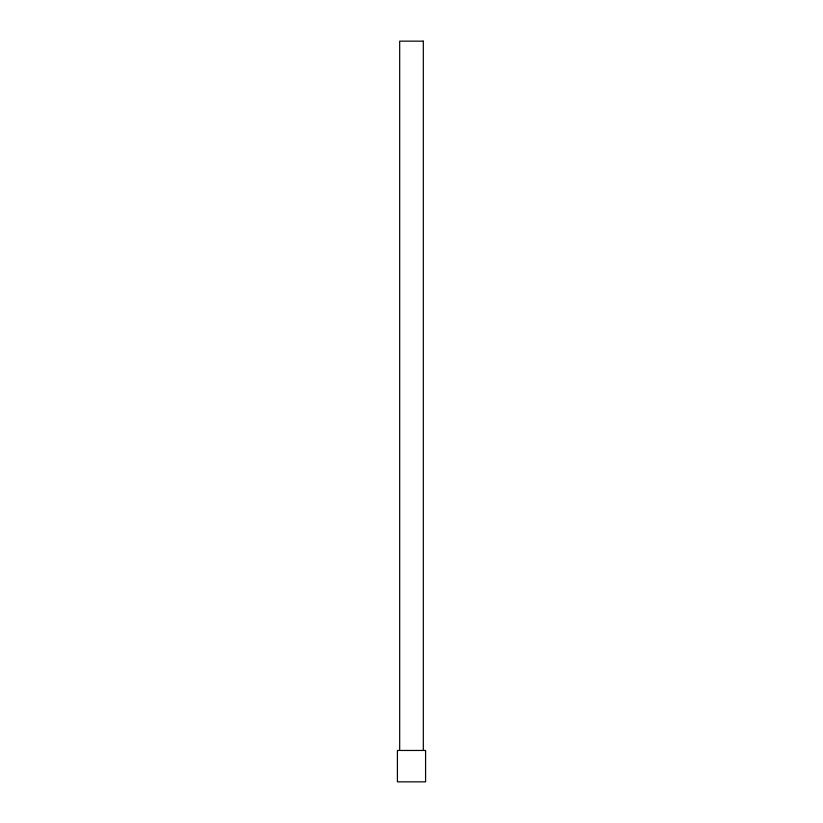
<?xml version="1.0" encoding="UTF-8"?>
<svg xmlns="http://www.w3.org/2000/svg" width="823" height="823" viewBox="0 0 823 823"><rect width="100%" height="100%" fill="white"/><g stroke="black" fill="none" stroke-linecap="round" stroke-linejoin="round"><path stroke-width="1.23" d="M399.145 750.463L397.416 750.463L397.416 781.85L425.584 781.85L425.584 750.463L423.855 750.463M423.32 41.15L399.68 41.15L399.68 750.463L423.32 750.463L423.32 41.15"/></g></svg>
